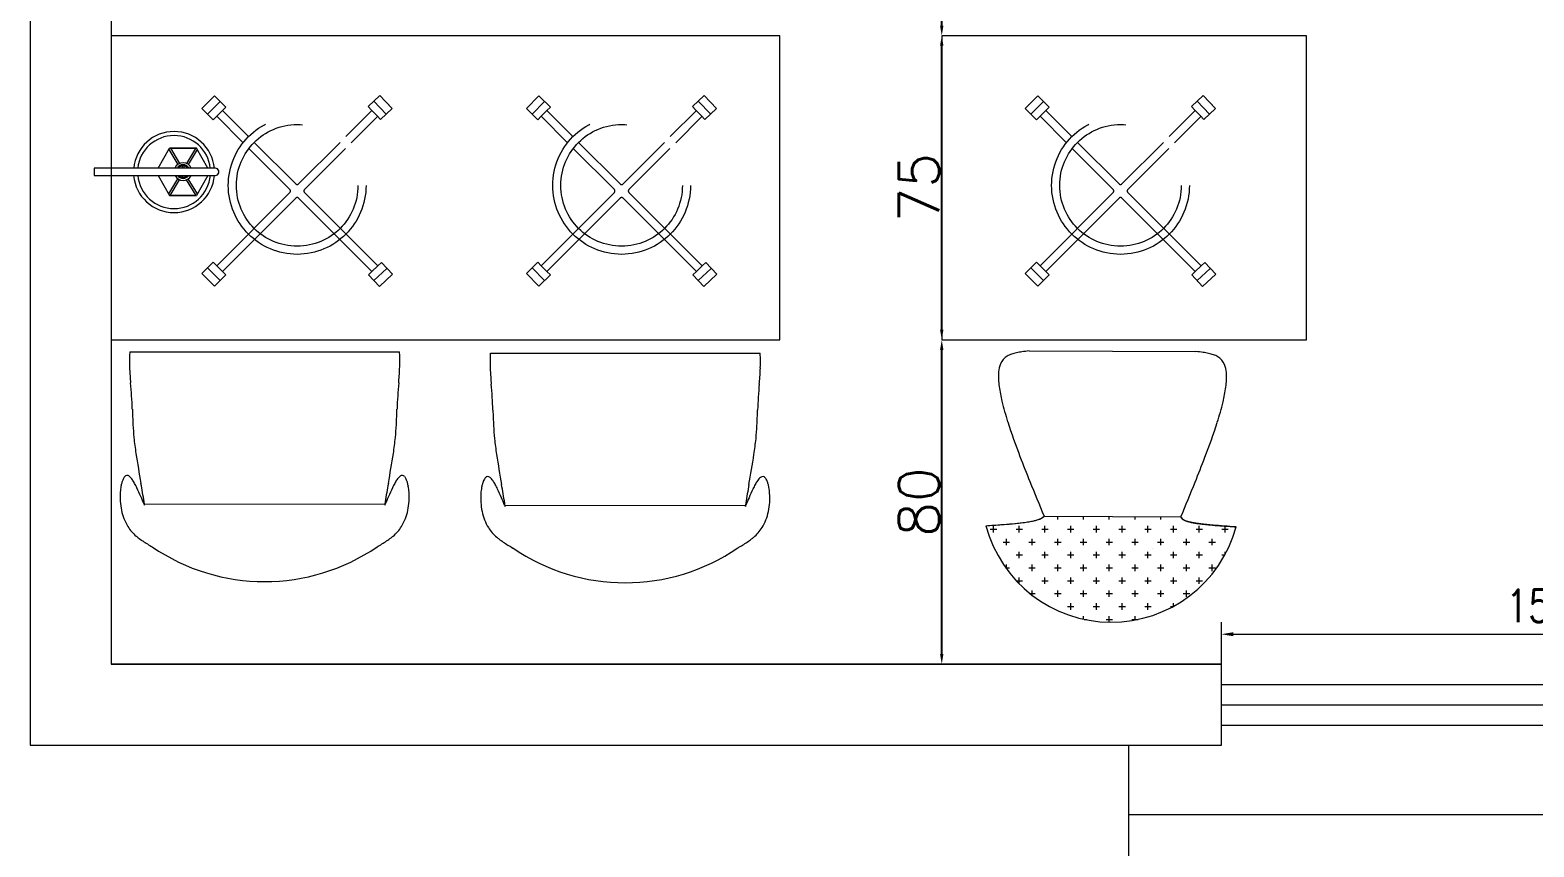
# Model space of a CAD drawing. Extents: x 3270 to 6851, y -140 to 2884.
# Drawn here: x 3828.4 to 4199.5, y 197.7 to 399.1 of the extents above; entities that cross this region are included whole.
import ezdxf

# ---------------------------------------------------------------- set-up
doc = ezdxf.new("R2010")
doc.units = 0
doc.header["$LTSCALE"] = 20
doc.linetypes.add('ACAD_ISO03W100', pattern=[30, 12, -18])
doc.layers.get('0').update_dxf_attribs({"linetype": 'CONTINUOUS', "lineweight": 15})
doc.layers.get('DEFPOINTS').update_dxf_attribs({"linetype": 'CONTINUOUS'})
for name, color, linetype, lineweight in [('_TOLAN_gorunus 3', 251, 'CONTINUOUS', 5), ('Ö-MOBİLYA', 31, 'CONTINUOUS', 18), ('ölçü', 102, 'CONTINUOUS', 15)]:
    doc.layers.add(name, color=color, linetype=linetype, lineweight=lineweight)
doc.layers.add('M-LAMBA', color=7, linetype='CONTINUOUS', lineweight=18, true_color=0x50ba12)
doc.layers.add('ö-cam', color=7, linetype='CONTINUOUS', lineweight=18, true_color=0x1bb1af)
doc.styles.add('ROMANSTW', font='Romanstw.shx', dxfattribs={"width": 0.8})
doc.styles.get("Standard").update_dxf_attribs({"font": 'txttw.shx'})
doc.dimstyles.new('YAZI', dxfattribs={"dimtxt": 10, "dimasz": 2.5, "dimexe": 1.25, "dimexo": 0.625, "dimtad": 1, "dimdec": 0, "dimtxsty": 'Standard', "dimcen": 2.5, "dimse1": 1, "dimse2": 1, "dimclrd": 256, "dimclrt": 256, "dimadec": 0, "dimazin": 0, "dimtfac": 1, "dimtdec": 0, "dimtmove": 0, "dimatfit": 3, "dimfxl": 1, "dimarcsym": 0})
doc.dimstyles.new('ÖLÇÜ-8', dxfattribs={"dimtxt": 8, "dimasz": 3, "dimexe": 3, "dimexo": 0, "dimgap": 3, "dimtad": 1, "dimdec": 0, "dimzin": 0, "dimdsep": 46, "dimtxsty": 'ROMANSTW', "dimsah": 1, "dimcen": 0.09, "dimclrt": 256, "dimadec": 0, "dimazin": 0, "dimtfac": 1, "dimtdec": 0, "dimtix": 1, "dimtmove": 0, "dimatfit": 0, "dimfxl": 1, "dimtolj": 1, "dimtzin": 0, "dimlwd": 9, "dimlwe": 9, "dimarcsym": 0})

# ---------------------------------------------------------------- blocks, each defined once
blk = doc.blocks.new('*D132')
at = {"layer": 'DEFPOINTS', "color": 0, "transparency": 16777216}
for p in [(4053.38, 322.74), (4053.38, 322.74), (4053.38, 242.74)]:
    blk.add_point(p, dxfattribs=at)
at = {"layer": 'ölçü', "lineweight": -2, "transparency": 16777216}
blk.add_line((4053.38, 245.24), (4053.38, 320.24), dxfattribs=at)
at = {"layer": 'ölçü', "transparency": 16777216}
for points in [[(4052.96, 320.24), (4053.8, 320.24), (4053.38, 322.74)], [(4052.96, 245.24), (4053.8, 245.24), (4053.38, 242.74)]]:
    blk.add_solid(points, dxfattribs=at)
at = {"layer": 'ölçü', "transparency": 16777216, "insert": (4047.76, 282.74), "char_height": 10, "attachment_point": 5, "rotation": 90}
blk.add_mtext('80', dxfattribs=at)
blk = doc.blocks.new('*D133')
at = {"layer": 'DEFPOINTS', "color": 0, "transparency": 16777216}
for p in [(4053.38, 397.74), (4053.38, 397.74), (4053.38, 322.74)]:
    blk.add_point(p, dxfattribs=at)
at = {"layer": 'ölçü', "lineweight": -2, "transparency": 16777216}
blk.add_line((4053.38, 325.24), (4053.38, 395.24), dxfattribs=at)
at = {"layer": 'ölçü', "transparency": 16777216}
for points in [[(4052.96, 395.24), (4053.8, 395.24), (4053.38, 397.74)], [(4052.96, 325.24), (4053.8, 325.24), (4053.38, 322.74)]]:
    blk.add_solid(points, dxfattribs=at)
at = {"layer": 'ölçü', "transparency": 16777216, "insert": (4047.76, 360.24), "char_height": 10, "attachment_point": 5, "rotation": 90}
blk.add_mtext('75', dxfattribs=at)
blk = doc.blocks.new('*D134')
at = {"layer": 'DEFPOINTS', "color": 0, "transparency": 16777216}
for p in [(4053.38, 547.74), (4053.38, 547.74), (4053.38, 397.74)]:
    blk.add_point(p, dxfattribs=at)
at = {"layer": 'ölçü', "lineweight": -2, "transparency": 16777216}
blk.add_line((4053.38, 400.24), (4053.38, 545.24), dxfattribs=at)
at = {"layer": 'ölçü', "transparency": 16777216}
for points in [[(4052.96, 545.24), (4053.8, 545.24), (4053.38, 547.74)], [(4052.96, 400.24), (4053.8, 400.24), (4053.38, 397.74)]]:
    blk.add_solid(points, dxfattribs=at)
at = {"layer": 'ölçü', "transparency": 16777216, "insert": (4047.76, 472.74), "char_height": 10, "attachment_point": 5, "rotation": 90}
blk.add_mtext('150', dxfattribs=at)
blk = doc.blocks.new('*D170')
at = {"color": 0, "linetype": 'Continuous', "lineweight": 9, "transparency": 16777216}
for p, q in [((4122.38, 242.74), (4122.38, 253.14)), ((4279.38, 237.74), (4279.38, 253.14)), ((4125.38, 250.14), (4276.38, 250.14))]:
    blk.add_line(p, q, dxfattribs=at)
at = {"color": 0, "linetype": 'Continuous', "transparency": 16777216}
for points in [[(4125.38, 250.64), (4125.38, 249.64), (4122.38, 250.14)], [(4276.38, 250.64), (4276.38, 249.64), (4279.38, 250.14)]]:
    blk.add_solid(points, dxfattribs=at)
at = {"layer": 'DEFPOINTS', "color": 0, "linetype": 'Continuous', "transparency": 16777216}
for p in [(4279.38, 250.14), (4122.38, 242.74), (4279.38, 237.74)]:
    blk.add_point(p, dxfattribs=at)
at = {"linetype": 'Continuous', "transparency": 16777216, "insert": (4200.88, 257.14), "char_height": 8, "attachment_point": 5, "style": 'ROMANSTW'}
blk.add_mtext('\\A1;157', dxfattribs=at)
blk = doc.blocks.new('*D171')
at = {"color": 0, "linetype": 'Continuous', "lineweight": 9, "transparency": 16777216}
for p, q in [((4099.48, 205.68), (4099.48, 180.97)), ((4299.05, 205.68), (4299.05, 180.97)), ((4102.48, 183.97), (4296.05, 183.97))]:
    blk.add_line(p, q, dxfattribs=at)
at = {"color": 0, "linetype": 'Continuous', "transparency": 16777216}
for points in [[(4102.48, 184.47), (4102.48, 183.47), (4099.48, 183.97)], [(4296.05, 184.47), (4296.05, 183.47), (4299.05, 183.97)]]:
    blk.add_solid(points, dxfattribs=at)
at = {"layer": 'DEFPOINTS', "color": 0, "linetype": 'Continuous', "transparency": 16777216}
for p in [(4099.48, 205.68), (4299.05, 205.68), (4299.05, 183.97)]:
    blk.add_point(p, dxfattribs=at)
at = {"linetype": 'Continuous', "transparency": 16777216, "insert": (4199.26, 190.97), "char_height": 8, "attachment_point": 5, "style": 'ROMANSTW'}
blk.add_mtext('\\A1;200', dxfattribs=at)

msp = doc.modelspace()

# ---------------------------------------------------------------- linework, layer by layer
for p, q in [((3828.38, 922.74), (3828.38, 222.74)), ((3848.38, 922.74), (3848.38, 242.74)), ((3848.38, 242.74), (4122.38, 242.74)), ((4122.38, 242.74), (3848.38, 242.74)), ((4122.38, 222.74), (4122.38, 242.74)), ((3828.38, 222.74), (4122.38, 222.74)), ((3828.38, 222.74), (4122.38, 222.74)), ((3828.38, 222.74), (4122.38, 222.74)), ((3828.38, 222.74), (4122.38, 222.74)), ((4099.48, 222.74), (4099.48, 205.68)), ((4099.48, 205.68), (4299.05, 205.68))]:
    msp.add_line(p, q)
at = {"layer": '_TOLAN_gorunus 3'}
msp.add_lwpolyline([(4105.51, 271.32), (4105.51, 271.32)], dxfattribs=at)
at = {"layer": 'M-LAMBA'}
for p, q in [((3859.99, 365.07), (3862.82, 369.99)), ((3862.64, 369.68), (3864.87, 366)), ((3862.82, 369.99), (3869.45, 369.99)), ((3869.45, 369.99), (3862.82, 369.99)), ((3863.04, 369.99), (3865.29, 366.26)), ((3869.21, 369.91), (3867.01, 366.26)), ((3869.64, 369.65), (3867.43, 366)), ((3872.28, 365.07), (3869.45, 369.99)), ((3873.86, 365.07), (3844.2, 365.07)), ((3844.2, 365.07), (3844.2, 363.27)), ((3866.37, 365.76), (3865.88, 365.76)), ((3865.88, 365.76), (3865.88, 365.07)), ((3866.37, 365.07), (3866.37, 365.76)), ((3844.2, 363.27), (3873.86, 363.27)), ((3859.99, 363.27), (3862.82, 358.35)), ((3862.61, 358.72), (3864.87, 362.46)), ((3862.96, 358.35), (3865.29, 362.2)), ((3865.88, 363.27), (3865.88, 362.69)), ((3865.88, 362.69), (3866.37, 362.69)), ((3866.37, 362.69), (3866.37, 363.27)), ((3869.34, 358.35), (3867.01, 362.2)), ((3869.68, 358.75), (3867.43, 362.46)), ((3872.28, 363.27), (3869.45, 358.35)), ((3862.82, 358.35), (3869.45, 358.35)), ((3869.45, 358.35), (3862.82, 358.35))]:
    msp.add_line(p, q, dxfattribs=at)
for centre, radius, start, end in [((3863.91, 364.11), 10, 5.4847, 174.5153), ((3863.91, 364.11), 9, 6.0963, 173.9037), ((3866.15, 364.23), 2.19, 22.5104, 157.4896), ((3866.15, 364.23), 1.69, 29.7539, 150.2461), ((3866.15, 364.23), 1.43, 35.9667, 144.0333), ((3874.07, 364.17), 0.923, 256.9064, 103.0936), ((3863.91, 364.11), 10, 184.8325, 355.1545), ((3863.91, 364.11), 9, 185.3709, 354.6291), ((3866.15, 364.23), 2.19, 206.0477, 333.9523), ((3866.15, 364.23), 1.69, 214.6953, 325.3047), ((3866.15, 364.23), 1.43, 222.348, 317.652)]:
    msp.add_arc(centre, radius, start, end, dxfattribs=at)
at = {"layer": 'ö-cam'}
for p, q in [((4122.38, 237.74), (4279.38, 237.74)), ((4122.38, 232.74), (4279.38, 232.74)), ((4122.38, 227.74), (4279.38, 227.74))]:
    msp.add_line(p, q, dxfattribs=at)
at = {"layer": 'Ö-MOBİLYA'}
for p, q in [((4013.38, 397.74), (3848.38, 397.74)), ((3848.38, 397.74), (3848.38, 365.07)), ((4013.38, 322.74), (4013.38, 397.74)), ((4053.38, 397.74), (4053.38, 322.74)), ((4143.38, 397.74), (4053.38, 397.74)), ((4143.38, 322.74), (4143.38, 397.74)), ((3848.38, 363.27), (3848.38, 322.74)), ((3848.38, 322.74), (4013.38, 322.74)), ((3852.98, 319.76), (3919.57, 319.76)), ((3941.98, 319.49), (4008.56, 319.49)), ((4053.38, 322.74), (4143.38, 322.74)), ((4074.94, 319.99), (4116.1, 319.84)), ((3916.03, 282.21), (3856.53, 282.17)), ((3945.52, 281.93), (4005.01, 281.89)), ((4078.63, 279.22, 33.61), (4112.4, 279.06, 32.32)), ((4078.63, 279.22), (4112.4, 279.06)), ((4078.63, 279.22), (4112.4, 279.06)), ((4082.03, 278.42), (4082.03, 279.2)), ((4088.38, 278.42), (4088.38, 279.17)), ((4094.73, 278.42), (4094.73, 279.14)), ((4101.08, 278.42), (4101.08, 279.11)), ((4107.43, 278.42), (4107.43, 279.08)), ((4065.36, 276.04), (4066.95, 276.04)), ((4066.15, 275.24), (4066.15, 276.83)), ((4071.71, 276.04), (4073.3, 276.04)), ((4072.5, 275.24), (4072.5, 276.83)), ((4078.06, 276.04), (4079.65, 276.04)), ((4078.85, 275.24), (4078.85, 276.83)), ((4084.41, 276.04), (4086, 276.04)), ((4085.2, 275.24), (4085.2, 276.83)), ((4090.76, 276.04), (4092.35, 276.04)), ((4091.55, 275.24), (4091.55, 276.83)), ((4097.11, 276.04), (4098.7, 276.04)), ((4097.9, 275.24), (4097.9, 276.83)), ((4103.46, 276.04), (4105.05, 276.04)), ((4104.25, 275.24), (4104.25, 276.83)), ((4109.81, 276.04), (4111.4, 276.04)), ((4110.6, 275.24), (4110.6, 276.83)), ((4116.16, 276.04), (4117.75, 276.04)), ((4116.95, 275.24), (4116.95, 276.83)), ((4122.51, 276.04), (4124.1, 276.04)), ((4123.3, 275.24), (4123.3, 276.81)), ((4068.53, 272.86), (4070.12, 272.86)), ((4069.33, 272.07), (4069.33, 273.66)), ((4074.88, 272.86), (4076.47, 272.86)), ((4075.68, 272.07), (4075.68, 273.66)), ((4081.23, 272.86), (4082.82, 272.86)), ((4082.03, 272.07), (4082.03, 273.66)), ((4087.58, 272.86), (4089.17, 272.86)), ((4088.38, 272.07), (4088.38, 273.66)), ((4093.93, 272.86), (4095.52, 272.86)), ((4094.73, 272.07), (4094.73, 273.66)), ((4100.28, 272.86), (4101.87, 272.86)), ((4101.08, 272.07), (4101.08, 273.66)), ((4106.63, 272.86), (4108.22, 272.86)), ((4107.43, 272.07), (4107.43, 273.66)), ((4112.98, 272.86), (4114.57, 272.86)), ((4113.78, 272.07), (4113.78, 273.66)), ((4119.33, 272.86), (4120.92, 272.86)), ((4120.13, 272.07), (4120.13, 273.66)), ((4069.33, 266.29), (4069.33, 267.31)), ((4071.71, 269.69), (4073.3, 269.69)), ((4072.5, 268.89), (4072.5, 270.48)), ((4075.68, 265.72), (4075.68, 267.31)), ((4078.06, 269.69), (4079.65, 269.69)), ((4078.85, 268.89), (4078.85, 270.48)), ((4082.03, 265.72), (4082.03, 267.31)), ((4084.41, 269.69), (4086, 269.69)), ((4085.2, 268.89), (4085.2, 270.48)), ((4088.38, 265.72), (4088.38, 267.31)), ((4090.76, 269.69), (4092.35, 269.69)), ((4091.55, 268.89), (4091.55, 270.48)), ((4094.73, 265.72), (4094.73, 267.31)), ((4097.11, 269.69), (4098.7, 269.69)), ((4097.9, 268.89), (4097.9, 270.48)), ((4101.08, 265.72), (4101.08, 267.31)), ((4103.46, 269.69), (4105.05, 269.69)), ((4104.25, 268.89), (4104.25, 270.48)), ((4107.43, 265.72), (4107.43, 267.31)), ((4109.81, 269.69), (4111.4, 269.69)), ((4110.6, 268.89), (4110.6, 270.48)), ((4113.78, 265.72), (4113.78, 267.31)), ((4116.16, 269.69), (4117.75, 269.69)), ((4116.95, 268.89), (4116.95, 270.48)), ((4120.13, 265.72), (4120.13, 267.31)), ((4122.51, 269.69), (4123.27, 269.69)), ((4123.3, 269.75), (4123.3, 270.48)), ((4069.17, 266.51), (4070.12, 266.51)), ((4072.5, 262.56), (4072.5, 264.13)), ((4074.88, 266.51), (4076.47, 266.51)), ((4078.85, 262.54), (4078.85, 264.13)), ((4081.23, 266.51), (4082.82, 266.51)), ((4085.2, 262.54), (4085.2, 264.13)), ((4087.58, 266.51), (4089.17, 266.51)), ((4091.55, 262.54), (4091.55, 264.13)), ((4093.93, 266.51), (4095.52, 266.51)), ((4097.9, 262.54), (4097.9, 264.13)), ((4100.28, 266.51), (4101.87, 266.51)), ((4104.25, 262.54), (4104.25, 264.13)), ((4106.63, 266.51), (4108.22, 266.51)), ((4110.6, 262.54), (4110.6, 264.13)), ((4112.98, 266.51), (4114.57, 266.51)), ((4116.95, 262.54), (4116.95, 264.13)), ((4119.33, 266.51), (4120.92, 266.51)), ((4071.76, 263.34), (4073.3, 263.34)), ((4075.17, 260.16), (4076.47, 260.16)), ((4075.68, 259.76), (4075.68, 260.96)), ((4078.06, 263.34), (4079.65, 263.34)), ((4081.23, 260.16), (4082.82, 260.16)), ((4082.03, 259.37), (4082.03, 260.96)), ((4084.41, 263.34), (4086, 263.34)), ((4087.58, 260.16), (4089.17, 260.16)), ((4088.38, 259.37), (4088.38, 260.96)), ((4090.76, 263.34), (4092.35, 263.34)), ((4093.93, 260.16), (4095.52, 260.16)), ((4094.73, 259.37), (4094.73, 260.96)), ((4097.11, 263.34), (4098.7, 263.34)), ((4100.28, 260.16), (4101.87, 260.16)), ((4101.08, 259.37), (4101.08, 260.96)), ((4103.46, 263.34), (4105.05, 263.34)), ((4106.63, 260.16), (4108.22, 260.16)), ((4107.43, 259.37), (4107.43, 260.96)), ((4109.81, 263.34), (4111.4, 263.34)), ((4112.98, 260.16), (4114.57, 260.16)), ((4113.78, 259.37), (4113.78, 260.96)), ((4116.16, 263.34), (4117.75, 263.34)), ((4078.85, 257.6), (4078.85, 257.78)), ((4084.41, 256.99), (4086, 256.99)), ((4085.2, 256.19), (4085.2, 257.78)), ((4090.76, 256.99), (4092.35, 256.99)), ((4091.55, 256.19), (4091.55, 257.78)), ((4097.11, 256.99), (4098.7, 256.99)), ((4097.9, 256.19), (4097.9, 257.78)), ((4103.46, 256.99), (4105.05, 256.99)), ((4104.25, 256.19), (4104.25, 257.78)), ((4109.81, 256.99), (4110.51, 256.99)), ((4110.6, 257.04), (4110.6, 257.78)), ((4088.38, 253.84), (4088.38, 254.61)), ((4088.51, 253.81), (4089.17, 253.81)), ((4093.93, 253.81), (4095.52, 253.81)), ((4094.73, 253.1), (4094.73, 254.61)), ((4100.28, 253.81), (4101.87, 253.81)), ((4101.08, 253.64), (4101.08, 254.61))]:
    msp.add_line(p, q, dxfattribs=at)
at = {"layer": 'Ö-MOBİLYA', "linetype": 'ACAD_ISO03W100', "ltscale": 0.3}
for p, q in [((3873.91, 382.91), (3870.79, 379.79)), ((3876.71, 380.12), (3873.91, 382.91)), ((3911.8, 380.25), (3914.67, 382.98)), ((3914.67, 382.98), (3917.71, 379.79)), ((3953.98, 382.91), (3950.86, 379.79)), ((3956.78, 380.12), (3953.98, 382.91)), ((3991.87, 380.25), (3994.73, 382.98)), ((3994.73, 382.98), (3997.78, 379.79)), ((4077.11, 382.91), (4073.99, 379.79)), ((4079.9, 380.12), (4077.11, 382.91)), ((4115, 380.25), (4117.86, 382.98)), ((4117.86, 382.98), (4120.9, 379.79)), ((3873.59, 377), (3870.79, 379.79)), ((3871.65, 380.65), (3871.64, 380.65)), ((3875.31, 381.52), (3872.19, 378.4)), ((3873.06, 382.06), (3873.05, 382.07)), ((3875.85, 379.27), (3874.44, 377.86)), ((3875.85, 379.27), (3876.71, 380.12)), ((3882.28, 372.84), (3875.85, 379.27)), ((3906.33, 372.84), (3912.76, 379.27)), ((3912.64, 379.39), (3911.8, 380.25)), ((3912.64, 379.39), (3914.03, 377.94)), ((3913.24, 381.62), (3916.28, 378.42)), ((3914.85, 377.06), (3917.71, 379.79)), ((3915.55, 382.06), (3915.55, 382.07)), ((3916.02, 381.56), (3916.03, 381.57)), ((3916.88, 380.66), (3916.89, 380.67)), ((3953.66, 377), (3950.86, 379.79)), ((3951.72, 380.65), (3951.71, 380.65)), ((3955.38, 381.52), (3952.26, 378.4)), ((3953.13, 382.06), (3953.12, 382.07)), ((3955.92, 379.27), (3954.51, 377.86)), ((3955.92, 379.27), (3956.78, 380.12)), ((3962.35, 372.84), (3955.92, 379.27)), ((3986.39, 372.84), (3992.82, 379.27)), ((3992.71, 379.39), (3991.87, 380.25)), ((3992.71, 379.39), (3994.09, 377.94)), ((3993.3, 381.62), (3996.35, 378.42)), ((3994.92, 377.06), (3997.78, 379.79)), ((3995.61, 382.06), (3995.62, 382.07)), ((3996.09, 381.56), (3996.1, 381.57)), ((3996.95, 380.66), (3996.95, 380.67)), ((4076.78, 377), (4073.99, 379.79)), ((4074.84, 380.65), (4074.83, 380.65)), ((4078.5, 381.52), (4075.38, 378.4)), ((4076.25, 382.06), (4076.25, 382.07)), ((4079.04, 379.27), (4077.63, 377.86)), ((4079.04, 379.27), (4079.9, 380.12)), ((4085.47, 372.84), (4079.04, 379.27)), ((4109.52, 372.84), (4115.95, 379.27)), ((4115.84, 379.39), (4115, 380.25)), ((4115.84, 379.39), (4117.22, 377.94)), ((4116.43, 381.62), (4119.47, 378.42)), ((4118.04, 377.06), (4120.9, 379.79)), ((4118.74, 382.06), (4118.74, 382.07)), ((4119.21, 381.56), (4119.22, 381.57)), ((4120.07, 380.66), (4120.08, 380.67)), ((3874.44, 377.86), (3873.59, 377)), ((3880.95, 371.34), (3874.44, 377.86)), ((3907.66, 371.34), (3914.14, 377.82)), ((3914.03, 377.94), (3914.85, 377.06)), ((3954.51, 377.86), (3953.66, 377)), ((3961.02, 371.34), (3954.51, 377.86)), ((3987.72, 371.34), (3994.2, 377.82)), ((3994.09, 377.94), (3994.92, 377.06)), ((4077.63, 377.86), (4076.78, 377)), ((4084.14, 371.34), (4077.63, 377.86)), ((4110.85, 371.34), (4117.33, 377.82)), ((4117.22, 377.94), (4118.04, 377.06)), ((3893.95, 361.17), (3883.7, 371.42)), ((3894.66, 361.17), (3904.91, 371.42)), ((3974.02, 361.17), (3963.77, 371.42)), ((3974.73, 361.17), (3984.98, 371.42)), ((4097.14, 361.17), (4086.89, 371.42)), ((4097.85, 361.17), (4108.1, 371.42)), ((3892.51, 359.78), (3882.38, 369.92)), ((3896.1, 359.78), (3906.23, 369.92)), ((3972.58, 359.78), (3962.45, 369.92)), ((3976.17, 359.78), (3986.3, 369.92)), ((4095.7, 359.78), (4085.57, 369.92)), ((4099.29, 359.78), (4109.42, 369.92)), ((3892.51, 359.08), (3874.44, 341)), ((3893.95, 357.69), (3875.85, 339.59)), ((3894.66, 357.69), (3912.76, 339.58)), ((3896.1, 359.08), (3914.22, 340.95)), ((3972.58, 359.08), (3954.51, 341)), ((3974.02, 357.69), (3955.92, 339.59)), ((3974.73, 357.69), (3992.83, 339.58)), ((3976.17, 359.08), (3994.29, 340.95)), ((4095.7, 359.08), (4077.63, 341)), ((4097.14, 357.69), (4079.04, 339.59)), ((4097.85, 357.69), (4115.95, 339.58)), ((4099.29, 359.08), (4117.41, 340.95)), ((3873.59, 341.86), (3870.79, 339.06)), ((3874.44, 341), (3873.59, 341.86)), ((3914.22, 340.95), (3915.09, 341.79)), ((3915.09, 341.79), (3917.8, 338.9)), ((3953.66, 341.86), (3950.86, 339.06)), ((3954.51, 341), (3953.66, 341.86)), ((3994.29, 340.95), (3995.16, 341.79)), ((3995.16, 341.79), (3997.87, 338.9)), ((4076.78, 341.86), (4073.99, 339.06)), ((4077.63, 341), (4076.78, 341.86)), ((4117.41, 340.95), (4118.28, 341.79)), ((4118.28, 341.79), (4120.99, 338.9)), ((3873.91, 335.94), (3870.79, 339.06)), ((3871.65, 338.21), (3871.64, 338.2)), ((3871.65, 338.21), (3871.64, 338.2)), ((3875.31, 337.34), (3872.19, 340.46)), ((3876.71, 338.74), (3873.91, 335.94)), ((3875.85, 339.59), (3874.44, 341)), ((3875.85, 339.59), (3876.71, 338.74)), ((3912.76, 339.59), (3911.87, 338.77)), ((3911.87, 338.77), (3914.58, 335.88)), ((3912.76, 339.59), (3914.22, 340.95)), ((3913.23, 337.33), (3916.44, 340.35)), ((3914.58, 335.88), (3917.8, 338.9)), ((3916.66, 337.82), (3916.67, 337.81)), ((3953.98, 335.94), (3950.86, 339.06)), ((3951.72, 338.21), (3951.71, 338.2)), ((3951.72, 338.21), (3951.71, 338.2)), ((3955.38, 337.34), (3952.26, 340.46)), ((3956.78, 338.74), (3953.98, 335.94)), ((3955.92, 339.59), (3954.51, 341)), ((3955.92, 339.59), (3956.78, 338.74)), ((3992.83, 339.59), (3991.94, 338.77)), ((3991.94, 338.77), (3994.65, 335.88)), ((3992.83, 339.59), (3994.29, 340.95)), ((3993.3, 337.33), (3996.51, 340.35)), ((3994.65, 335.88), (3997.87, 338.9)), ((3996.73, 337.82), (3996.73, 337.81)), ((4077.11, 335.94), (4073.99, 339.06)), ((4074.84, 338.21), (4074.83, 338.2)), ((4074.84, 338.21), (4074.83, 338.2)), ((4078.5, 337.34), (4075.38, 340.46)), ((4079.9, 338.74), (4077.11, 335.94)), ((4079.04, 339.59), (4077.63, 341)), ((4079.04, 339.59), (4079.9, 338.74)), ((4115.95, 339.59), (4115.06, 338.77)), ((4115.06, 338.77), (4117.77, 335.88)), ((4115.95, 339.59), (4117.41, 340.95)), ((4116.42, 337.33), (4119.63, 340.35)), ((4117.77, 335.88), (4120.99, 338.9)), ((4119.85, 337.82), (4119.86, 337.81)), ((3873.06, 336.8), (3873.05, 336.79)), ((3873.06, 336.8), (3873.05, 336.79)), ((3915.25, 336.5), (3915.26, 336.49)), ((3915.55, 336.79), (3915.55, 336.79)), ((3915.75, 336.97), (3915.76, 336.96)), ((3953.13, 336.8), (3953.12, 336.79)), ((3953.13, 336.8), (3953.12, 336.79)), ((3995.32, 336.5), (3995.33, 336.49)), ((3995.62, 336.79), (3995.62, 336.79)), ((3995.82, 336.97), (3995.83, 336.96)), ((4076.25, 336.8), (4076.25, 336.79)), ((4076.25, 336.8), (4076.25, 336.79)), ((4118.44, 336.5), (4118.45, 336.49)), ((4118.74, 336.79), (4118.74, 336.79)), ((4118.94, 336.97), (4118.95, 336.96))]:
    msp.add_line(p, q, dxfattribs=at)
for centre, radius in [((3894.3, 360.82), 17), ((3894.3, 360.82), 15), ((3974.37, 360.82), 17), ((3974.37, 360.82), 15), ((4097.5, 360.82), 17), ((4097.5, 360.82), 15)]:
    msp.add_circle(centre, radius, dxfattribs=at)
for centre, start, end in [((3894.3, 361.53), 225, 315), ((3974.37, 361.53), 225, 315), ((4097.5, 361.53), 225, 315), ((3892.16, 359.43), 315, 45), ((3894.3, 357.33), 45, 135), ((3896.45, 359.43), 135, 225), ((3972.23, 359.43), 315, 45), ((3974.37, 357.33), 45, 135), ((3976.52, 359.43), 135, 225), ((4095.35, 359.43), 315, 45), ((4097.5, 357.33), 45, 135), ((4099.64, 359.43), 135, 225)]:
    msp.add_arc(centre, 0.5, start, end, dxfattribs=at)
at = {"layer": 'Ö-MOBİLYA'}
for centre, radius, start, end in [((3884.57, 317.64), 31.66, 176.1544, 178.3543), ((3887.98, 317.64), 31.66, 1.6457, 3.8456), ((3973.56, 317.36), 31.66, 176.1544, 178.3543), ((3976.98, 317.36), 31.66, 1.6457, 3.8456), ((4072.49, 313.76), 5.78, 109.2111, 120.9458), ((4073.72, 310.37), 9.38, 101.8317, 109.5251), ((4075.36, 302.94), 16.99, 97.6068, 102.0965), ((4080.26, 266.06), 54.2, 95.6363, 97.5829), ((4110.77, 265.9), 54.2, 82.4171, 84.3637), ((4115.68, 302.79), 16.99, 77.9035, 82.3932), ((4117.31, 310.21), 9.38, 70.4749, 78.1683), ((3891.71, 317.57), 38.8, 178.557, 182.1373), ((3916.64, 318.49), 63.75, 182.1241, 184.2405), ((3855.91, 318.49), 63.75, 355.7595, 357.8759), ((3880.84, 317.57), 38.8, 357.8627, 1.443), ((3980.71, 317.29), 38.8, 178.557, 182.1373), ((4005.63, 318.21), 63.75, 182.1241, 184.2405), ((3944.91, 318.21), 63.75, 355.7595, 357.8759), ((3969.83, 317.29), 38.8, 357.8627, 1.443), ((4074.25, 314.3), 6.86, 158.1512, 175.6835), ((4071.48, 315.35), 3.89, 120.2652, 157.3617), ((4118.55, 313.6), 5.78, 59.0542, 70.7889), ((4119.56, 315.19), 3.89, 22.6383, 59.7348), ((4116.79, 314.14), 6.86, 4.3165, 21.8488), ((4011.21, 325.44), 158.58, 184.2198, 184.8234), ((3725.89, 300.67), 127.82, 2.2375, 5.1348), ((4046.66, 300.67), 127.82, 174.8652, 177.7625), ((3761.34, 325.44), 158.58, 355.1766, 355.7802), ((4100.21, 325.16), 158.58, 184.2198, 184.8234), ((3814.89, 300.39), 127.82, 2.2375, 5.1348), ((4135.65, 300.39), 127.82, 174.8652, 177.7625), ((3850.33, 325.16), 158.58, 355.1766, 355.7802), ((4083.3, 313.62), 15.94, 175.6975, 188.6155), ((4107.73, 313.46), 15.94, 351.3845, 4.3025), ((4104.84, 316.44), 37.65, 187.9485, 193.5965), ((4086.2, 316.28), 37.65, 346.4035, 352.0515), ((4264.64, 319.68), 411.26, 181.9544, 182.4834), ((3507.91, 319.68), 411.26, 357.5166, 358.0456), ((4353.63, 319.41), 411.26, 181.9544, 182.4834), ((3596.91, 319.41), 411.26, 357.5166, 358.0456), ((4138.49, 324.61), 72.29, 193.6201, 197.7655), ((4052.54, 324.45), 72.29, 342.2345, 346.3799), ((3912.51, 304.65), 58.81, 182.7175, 185.8674), ((3860.04, 304.65), 58.81, 354.1326, 357.2825), ((4001.5, 304.38), 58.81, 182.7175, 185.8674), ((3949.04, 304.38), 58.81, 354.1326, 357.2825), ((4218.59, 350.36), 156.42, 197.7979, 201.1346), ((3972.45, 350.2), 156.42, 338.8654, 342.2021), ((3944.66, 308.44), 91.19, 186.1704, 188.6551), ((3827.89, 308.44), 91.19, 351.3449, 353.8296), ((4033.66, 308.16), 91.19, 186.1704, 188.6551), ((3916.88, 308.16), 91.19, 351.3449, 353.8296), ((4166.99, 342.98), 316.18, 188.7798, 190.1347), ((3605.56, 342.98), 316.18, 349.8653, 351.2202), ((4255.99, 342.7), 316.18, 188.7798, 190.1347), ((3694.55, 342.7), 316.18, 349.8653, 351.2202), ((4415.68, 425.39), 367.31, 200.9662, 202.0049), ((3775.35, 425.24), 367.31, 337.9951, 339.0338), ((3863.68, 284.24), 13.08, 169.553, 175.8628), ((3860.57, 284.81), 9.92, 164.6847, 169.5645), ((3857.6, 285.64), 6.83, 158.5966, 164.763), ((3854.98, 286.68), 4.01, 150.0045, 158.7644), ((3853.31, 287.64), 2.09, 139.8103, 150.137), ((3852.57, 288.29), 1.1, 124.5316, 140.5173), ((3852.32, 288.66), 0.655, 66.3973, 125.3793), ((3852.08, 288.05), 1.32, 50.0361, 67.3704), ((3851.15, 286.92), 2.78, 40.2342, 50.3923), ((3849.12, 285.17), 5.46, 34.2258, 40.4483), ((3844.01, 281.75), 11.61, 28.7559, 34.0127), ((3833.34, 275.91), 23.77, 25.7169, 28.7197), ((3807.4, 263.53), 52.51, 23.0333, 25.6109), ((3608.82, 242.45), 250.97, 9.2402, 10.3056), ((4163.72, 242.45), 250.97, 169.6944, 170.7598), ((3965.15, 263.53), 52.51, 154.3891, 156.9667), ((3939.21, 275.91), 23.77, 151.2803, 154.2831), ((3928.54, 281.75), 11.61, 145.9873, 151.2441), ((3923.43, 285.17), 5.46, 139.5517, 145.7742), ((3921.4, 286.92), 2.78, 129.6077, 139.7658), ((3920.47, 288.05), 1.32, 112.6296, 129.9639), ((3920.23, 288.66), 0.655, 54.6207, 113.6027), ((3919.98, 288.29), 1.1, 39.4827, 55.4684), ((3919.24, 287.64), 2.09, 29.863, 40.1897), ((3917.57, 286.68), 4.01, 21.2356, 29.9955), ((3914.95, 285.64), 6.83, 15.237, 21.4034), ((3911.98, 284.81), 9.92, 10.4355, 15.3153), ((3908.87, 284.24), 13.08, 4.1372, 10.447), ((3952.68, 283.96), 13.08, 169.553, 175.8628), ((3949.57, 284.54), 9.92, 164.6847, 169.5645), ((3946.59, 285.36), 6.83, 158.5966, 164.763), ((3943.97, 286.4), 4.01, 150.0045, 158.7644), ((3942.31, 287.37), 2.09, 139.8103, 150.137), ((3941.57, 288.01), 1.1, 124.5316, 140.5173), ((3941.32, 288.39), 0.655, 66.3973, 125.3793), ((3941.07, 287.77), 1.32, 50.0361, 67.3704), ((3940.15, 286.64), 2.78, 40.2342, 50.3923), ((3938.12, 284.9), 5.46, 34.2258, 40.4483), ((3933.01, 281.47), 11.61, 28.7559, 34.0127), ((3922.34, 275.64), 23.77, 25.7169, 28.7197), ((3896.4, 263.25), 52.51, 23.0333, 25.6109), ((3697.82, 242.17), 250.97, 9.2402, 10.3056), ((4252.72, 242.17), 250.97, 169.6944, 170.7598), ((4054.14, 263.25), 52.51, 154.3891, 156.9667), ((4028.2, 275.64), 23.77, 151.2803, 154.2831), ((4017.53, 281.47), 11.61, 145.9873, 151.2441), ((4012.42, 284.9), 5.46, 139.5517, 145.7742), ((4010.39, 286.64), 2.78, 129.6077, 139.7658), ((4009.47, 287.77), 1.32, 112.6296, 129.9639), ((4009.22, 288.39), 0.655, 54.6207, 113.6027), ((4008.97, 288.01), 1.1, 39.4827, 55.4684), ((4008.23, 287.37), 2.09, 29.863, 40.1897), ((4006.57, 286.4), 4.01, 21.2356, 29.9955), ((4003.95, 285.36), 6.83, 15.237, 21.4034), ((4000.97, 284.54), 9.92, 10.4355, 15.3153), ((3997.86, 283.96), 13.08, 4.1372, 10.447), ((5089.58, 698.68), 1094.51, 202.05105, 202.53468), ((3101.46, 698.52), 1094.51, 337.46532, 337.94895), ((3866.53, 284.01), 15.94, 175.7935, 192.0053), ((3654.98, 198.03), 218.41, 22.6679, 23.1993), ((3858.69, 282.84), 2.26, 196.2592, 203.5044), ((3846.75, 281.06), 9.93, 5.6183, 9.7658), ((3925.8, 281.06), 9.93, 170.2342, 174.3817), ((3913.86, 282.84), 2.26, 336.4956, 343.7408), ((4117.57, 198.03), 218.41, 156.8007, 157.3321), ((3906.01, 284.01), 15.94, 347.9947, 4.2065), ((3955.53, 283.74), 15.94, 175.7935, 192.0053), ((3743.97, 197.76), 218.41, 22.6679, 23.1993), ((3935.75, 280.78), 9.93, 5.6183, 9.7658), ((4014.79, 280.78), 9.93, 170.2342, 174.3817), ((4206.57, 197.76), 218.41, 156.8007, 157.3321), ((3995.01, 283.74), 15.94, 347.9947, 4.2065), ((3863.03, 283.15), 12.34, 191.4714, 211.3947), ((3856.62, 281.94), 0.00786, 193.3964, 32.2514), ((3856.19, 281.98), 0.446, 355.1269, 6.4374), ((3916.36, 281.98), 0.446, 173.5626, 184.8731), ((3915.92, 281.94), 0.00786, 147.7486, 346.6036), ((3909.52, 283.15), 12.34, 328.6053, 348.5286), ((3952.03, 282.87), 12.34, 191.4714, 211.3947), ((3947.68, 282.56), 2.26, 196.2592, 203.5044), ((3945.62, 281.66), 0.00786, 193.3964, 32.2514), ((3945.18, 281.71), 0.446, 355.1269, 6.4374), ((4005.36, 281.71), 0.446, 173.5626, 184.8731), ((4004.92, 281.66), 0.00786, 147.7486, 346.6036), ((4002.86, 282.56), 2.26, 336.4956, 343.7408), ((3998.51, 282.87), 12.34, 328.6053, 348.5286), ((4075.12, 284.51), 6.45, 286.5664, 292.4734), ((4075.12, 284.51), 6.45, 286.5664, 292.4734), ((4076.32, 281.65), 3.35, 292.1653, 309.593), ((4076.11, 282.08), 3.83, 292.6975, 300.1982), ((4076.36, 281.6), 3.29, 300.6383, 309.6852), ((4075.25, 283.04), 5.11, 308.9227, 311.5188), ((4074.74, 283.65), 5.9, 309.0971, 311.3444), ((4114.34, 279.98), 2.14, 205.3415, 210.2195), ((4114.64, 280.14), 2.48, 205.6787, 212.0488), ((4113.7, 279.57), 1.38, 208.8739, 236.273), ((4113.68, 279.55), 1.35, 212.4974, 236.5012), ((4114.22, 280.31), 2.29, 235.7654, 243.6573), ((4114.22, 280.31), 2.29, 235.7654, 243.6573), ((3860.94, 281.93), 9.92, 211.6936, 230.0233), ((3911.61, 281.93), 9.92, 309.9767, 328.3064), ((3949.94, 281.66), 9.92, 211.6936, 230.0233), ((4000.6, 281.66), 9.92, 309.9767, 328.3064), ((4019.45, 931.43), 656.07, 273.91861, 274.25962), ((4019.45, 931.43), 656.07, 273.91861, 274.25962), ((4095.22, 285.11, 97.96), 32, 194.865, 344.6094), ((4095.22, 285.11), 32, 194.865, 344.6094), ((4095.22, 285.11), 32, 194.865, 344.6094), ((4055.3, 449.2), 172.51, 274.2831, 275.1363), ((4055.3, 449.2), 172.51, 274.2831, 275.1363), ((4063.62, 356.88), 79.81, 275.1198, 277.0526), ((4063.62, 356.88), 79.81, 275.1198, 277.0526), ((4068.16, 319.85), 42.51, 277.1116, 279.1758), ((4068.16, 319.85), 42.51, 277.1116, 279.1758), ((4071.24, 300.64), 23.05, 279.222, 282.1563), ((4071.24, 300.64), 23.05, 279.222, 282.1563), ((4073.52, 289.96), 12.13, 282.2297, 286.4401), ((4073.52, 289.96), 12.13, 282.2297, 286.4401), ((4114.89, 281.65), 3.79, 243.6255, 249.6613), ((4114.89, 281.65), 3.79, 243.6255, 249.6613), ((4115.82, 284.16), 6.46, 249.6113, 254.0821), ((4115.82, 284.16), 6.46, 249.6113, 254.0821), ((4117.05, 288.45), 10.93, 254.0392, 257.3418), ((4117.05, 288.45), 10.93, 254.0392, 257.3418), ((4119.24, 298.46), 21.17, 257.4937, 260.8074), ((4118.62, 295.37), 18.03, 257.3105, 259.7762), ((4120.55, 306.02), 28.85, 259.7545, 261.6245), ((4122.49, 318.73), 41.7, 260.8545, 263.0799), ((4123.34, 324.99), 48.02, 261.6331, 263.7399), ((4126.68, 353.61), 76.83, 263.1114, 264.6624), ((4127.75, 363.99), 87.27, 263.652, 265.1275), ((4133.45, 427.73), 151.27, 264.7209, 265.7016), ((4134.9, 446.31), 169.89, 265.0814, 265.6825), ((4165.99, 864.14), 588.88, 265.72734, 266.11404), ((4165.99, 864.14), 588.88, 265.72734, 266.11404), ((3863.65, 285), 14.01, 229.5995, 232.2882), ((3866.89, 289.26), 19.37, 232.4055, 236.377), ((3875.26, 301.83), 34.46, 236.361, 238.642), ((3890.69, 326.58), 63.63, 238.3794, 239.6295), ((3886.27, 312.29), 49.18, 235.6427, 304.3573), ((3881.86, 326.58), 63.63, 300.3705, 301.6206), ((3897.29, 301.83), 34.46, 301.358, 303.639), ((3905.66, 289.26), 19.37, 303.623, 307.5945), ((3908.9, 285), 14.01, 307.7118, 310.4005), ((3952.65, 284.73), 14.01, 229.5995, 232.2882), ((3955.89, 288.99), 19.37, 232.4055, 236.377), ((3964.26, 301.55), 34.46, 236.361, 238.642), ((3979.68, 326.3), 63.63, 238.3794, 239.6295), ((3975.27, 312.01), 49.18, 235.6427, 304.3573), ((3970.86, 326.3), 63.63, 300.3705, 301.6206), ((3986.28, 301.55), 34.46, 301.358, 303.639), ((3994.65, 288.99), 19.37, 303.623, 307.5945), ((3997.89, 284.73), 14.01, 307.7118, 310.4005)]:
    msp.add_arc(centre, radius, start, end, dxfattribs=at)
for points in [[(4064.29, 276.89, 97.96), (4069.98, 277.32, 86.77), (4078.63, 279.22, 33.61)], [(4126.08, 276.61, 97.96), (4120.38, 277.03, 86.77), (4112.4, 279.06, 32.32)]]:
    msp.add_spline(points, degree=3, dxfattribs=at)

# ---------------------------------------------------------------- dimensions: what is measured, and where the dimension line sits
at = {"linetype": 'Continuous'}
for base, p1, p2, picture, middle in [((4279.38, 250.14), (4122.38, 242.74), (4279.38, 237.74), '*D170', (4200.88, 257.14)), ((4299.05, 183.97), (4099.48, 205.68), (4299.05, 205.68), '*D171', (4199.26, 190.97))]:
    dim = msp.add_linear_dim(base=base, p1=p1, p2=p2, dimstyle='ÖLÇÜ-8', dxfattribs=at)
    dim.commit()
    dim.dimension.update_dxf_attribs({"geometry": picture, "text_midpoint": middle})
at = {"layer": 'ölçü'}
for base, p1, p2, picture, middle in [((4053.38, 547.74), (4053.38, 397.74), (4053.38, 547.74), '*D134', (4047.76, 472.74)), ((4053.38, 397.74), (4053.38, 322.74), (4053.38, 397.74), '*D133', (4047.76, 360.24))]:
    dim = msp.add_linear_dim(base=base, p1=p1, p2=p2, angle=270, dimstyle='YAZI', dxfattribs=at)
    dim.commit()
    dim.dimension.update_dxf_attribs({"geometry": picture, "text_midpoint": middle})
dim = msp.add_aligned_dim(p1=(4053.38, 242.74), p2=(4053.38, 322.74), distance=0, dimstyle='YAZI', dxfattribs=at)
dim.commit()
dim.dimension.update_dxf_attribs({"geometry": '*D132', "text_midpoint": (4047.76, 282.74)})

doc.saveas('drawing.dxf')
